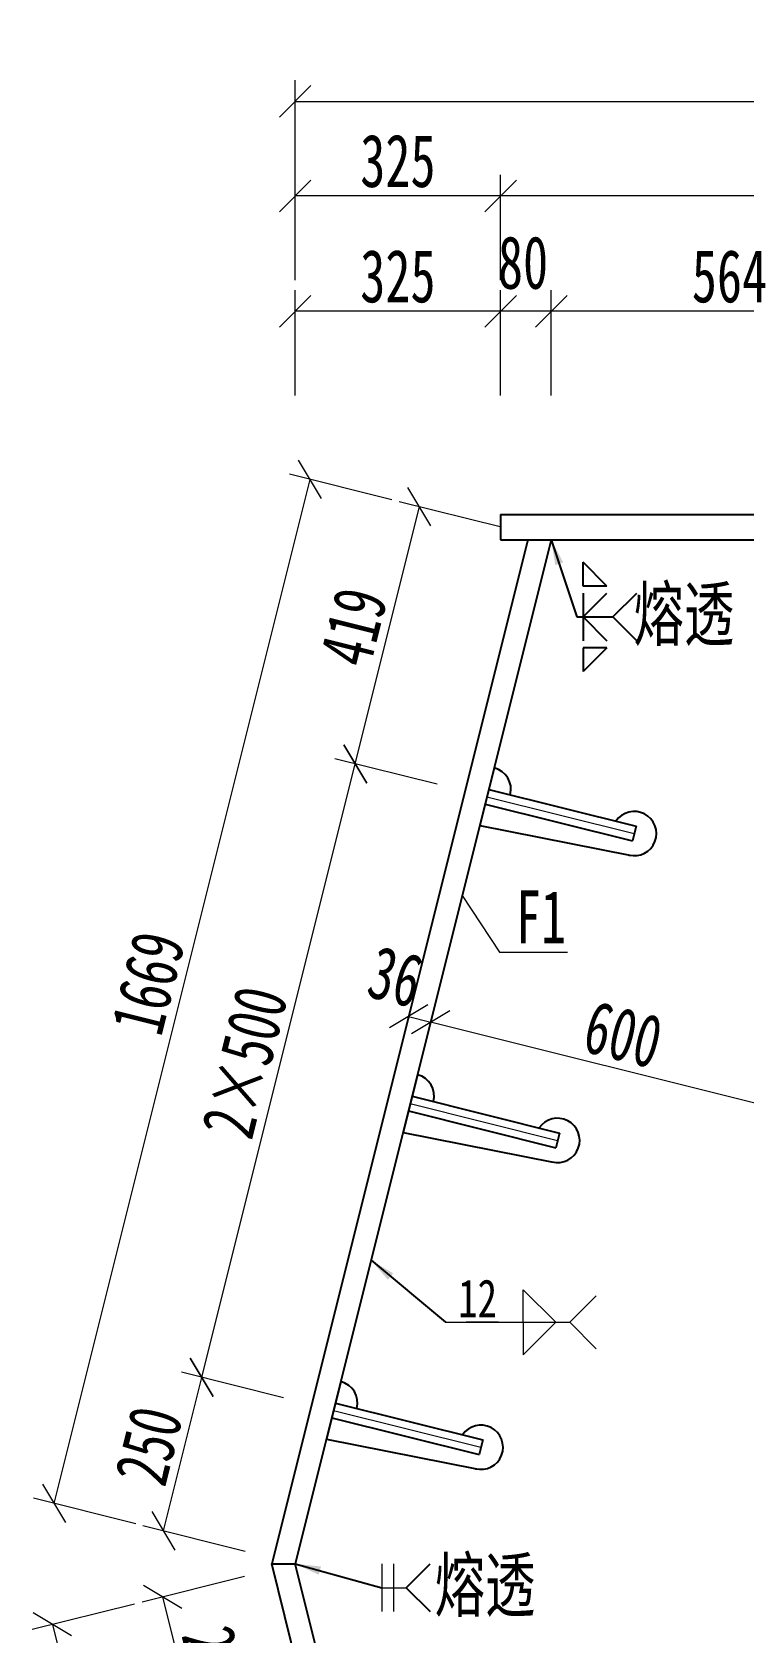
# Model space of a CAD drawing. Header units: millimetres. Extents: x -411717 to -116098, y 0 to 693159.
# Drawn here: x -174467 to -173341, y 311997 to 314528 of the extents above; entities that cross this region are included whole.
import ezdxf
from ezdxf.enums import TextEntityAlignment as Align

# ---------------------------------------------------------------- set-up
doc = ezdxf.new("R2010")
doc.units = ezdxf.units.MM
doc.header["$LTSCALE"] = 2
doc.header["$PDMODE"] = 3
doc.header["$PDSIZE"] = -10
doc.layers.get('Defpoints').update_dxf_attribs({"color": 8, "lineweight": 9})
for name, color, linetype, lineweight in [('标注', 4, 'Continuous', 13), ('横隔板', 6, 'Continuous', 25), ('细实线', 4, 'Continuous', 15), ('钢板粗线', 1, 'Continuous', 25)]:
    doc.layers.add(name, color=color, linetype=linetype, lineweight=lineweight)
doc.layers.add('焊缝', color=7, linetype='Continuous')
doc.styles.add('111', font='仿宋_GB2312.ttf', dxfattribs={"width": 0.7})
doc.styles.add('SMEDI', font='仿宋_GB2312.ttf', dxfattribs={"width": 0.75})
doc.styles.get("Standard").update_dxf_attribs({"font": '仿宋_GB2312.ttf'})
doc.dimstyles.new('200', dxfattribs={"dimscale": 0, "dimtxt": 2.5, "dimasz": 1.5, "dimexe": 1, "dimexo": 1, "dimgap": 0.4, "dimtad": 1, "dimdec": 0, "dimdsep": 46, "dimtxsty": '111', "dimblk": 'OBLIQUE', "dimcen": 0, "dimclrd": 256, "dimclre": 256, "dimclrt": 256, "dimadec": 1, "dimazin": 2, "dimtfac": 1, "dimtdec": 0, "dimtmove": 2, "dimatfit": 3, "dimfxl": 4, "dimfxlon": 1, "dimtolj": 1, "dimlwd": -1, "dimlwe": -1, "dimarcsym": 0})
doc.dimstyles.new('MSteel_1.0_1.0', dxfattribs={"dimtxt": 3, "dimasz": 1.2, "dimexe": 1, "dimexo": 1, "dimgap": 1, "dimtad": 3, "dimtoh": 1, "dimdec": 0, "dimzin": 0, "dimdsep": 46, "dimtxsty": 'Standard', "dimblk": 'ARCHTICK', "dimcen": 0.09, "dimclrd": 3, "dimclre": 3, "dimadec": 0, "dimazin": 0, "dimtfac": 1, "dimtdec": 4, "dimtofl": 0, "dimtmove": 0, "dimatfit": 3, "dimfxl": 1, "dimtolj": 1, "dimtzin": 0, "dimarcsym": 0})

# ---------------------------------------------------------------- blocks, each defined once
blk = doc.blocks.new('_Oblique')
at = {"color": 0, "linetype": 'ByBlock', "lineweight": -2}
blk.add_line((-0.5, -0.5), (0.5, 0.5), dxfattribs=at)
blk = doc.blocks.new('*D1284')
at = {"layer": 'Defpoints', "color": 0, "transparency": 16777216}
for p in [(-173836.7, 312962.1), (-173863.6, 312854.6), (-173281.5, 312709)]:
    blk.add_point(p, dxfattribs=at)
at = {"layer": '细实线', "transparency": 16777216}
for p, q in [((-173855.5, 312886.9), (-173828.7, 312994.4)), ((-173254.7, 312816.6), (-173836.7, 312962.1)), ((-173273.5, 312741.4), (-173246.6, 312848.9))]:
    blk.add_line(p, q, dxfattribs=at)
at = {"layer": '细实线', "transparency": 16777216, "xscale": 49.99999999999995, "yscale": 49.99999999999995, "zscale": 49.99999999999995}
for p, rotation in [((-173836.7, 312962.1), 165.9637565320775), ((-173254.7, 312816.6), 345.9637565320776)]:
    blk.add_blockref('_Oblique', p, dxfattribs=dict(at, rotation=rotation))
at = {"layer": '细实线', "transparency": 16777216, "insert": (-173532.4, 312942.7), "char_height": 83.33, "attachment_point": 5, "rotation": 345.9638, "style": '111'}
blk.add_mtext('\\A1;600', dxfattribs=at)
blk = doc.blocks.new('*D1304')
at = {"layer": 'Defpoints', "color": 0, "transparency": 16777216}
for p in [(-173863.5, 313003.6), (-173828.5, 312994.9), (-173836.6, 312962.5)]:
    blk.add_point(p, dxfattribs=at)
at = {"layer": '标注', "transparency": 16777216}
for p, q in [((-173871.6, 312971.3), (-173879.6, 312938.9)), ((-173871.6, 312971.3), (-173836.6, 312962.5)), ((-173836.6, 312962.5), (-173844.7, 312930.2))]:
    blk.add_line(p, q, dxfattribs=at)
at = {"layer": '标注', "transparency": 16777216, "xscale": 49.99999999999987, "yscale": 49.99999999999987, "zscale": 49.99999999999987}
for p, rotation in [((-173871.6, 312971.3), 165.9637565321746), ((-173836.6, 312962.5), 345.9637565321746)]:
    blk.add_blockref('_Oblique', p, dxfattribs=dict(at, rotation=rotation))
at = {"layer": '标注', "transparency": 16777216, "insert": (-173892.5, 313034), "char_height": 83.33, "attachment_point": 5, "rotation": 345.9638, "style": '111'}
blk.add_mtext('\\A1;36', dxfattribs=at)
blk = doc.blocks.new('*D1312')
at = {"layer": 'Defpoints', "color": 0, "transparency": 16777216}
for p in [(-174050.8, 314268.6), (-173726, 313725), (-174050.8, 312106)]:
    blk.add_point(p, dxfattribs=at)
at = {"layer": '标注', "transparency": 16777216}
for p, q in [((-174050.8, 314135.3), (-174050.8, 314302)), ((-173726, 314135.3), (-173726, 314302)), ((-173726, 314268.6), (-174050.8, 314268.6))]:
    blk.add_line(p, q, dxfattribs=at)
at = {"layer": '标注', "transparency": 16777216, "xscale": 49.99999999999987, "yscale": 49.99999999999987, "zscale": 49.99999999999987, "rotation": 180}
blk.add_blockref('_Oblique', (-174050.8, 314268.6), dxfattribs=at)
at = {"layer": '标注', "transparency": 16777216, "xscale": 49.99999999999987, "yscale": 49.99999999999987, "zscale": 49.99999999999987}
blk.add_blockref('_Oblique', (-173726, 314268.6), dxfattribs=at)
at = {"layer": '标注', "transparency": 16777216, "insert": (-173888.4, 314323.6), "char_height": 83.33, "attachment_point": 5, "style": '111'}
blk.add_mtext('\\A1;325', dxfattribs=at)
blk = doc.blocks.new('*D1313')
at = {"layer": 'Defpoints', "color": 0, "transparency": 16777216}
for p in [(-173726, 314268.6), (-173726, 313765), (-171875.5, 313765)]:
    blk.add_point(p, dxfattribs=at)
at = {"layer": '标注', "transparency": 16777216}
for p, q in [((-173726, 314135.3), (-173726, 314302)), ((-171875.5, 314135.3), (-171875.5, 314302)), ((-171875.5, 314268.6), (-173726, 314268.6))]:
    blk.add_line(p, q, dxfattribs=at)
at = {"layer": '标注', "transparency": 16777216, "xscale": 49.99999999999987, "yscale": 49.99999999999987, "zscale": 49.99999999999987, "rotation": 180}
blk.add_blockref('_Oblique', (-173726, 314268.6), dxfattribs=at)
at = {"layer": '标注', "transparency": 16777216, "xscale": 49.99999999999987, "yscale": 49.99999999999987, "zscale": 49.99999999999987}
blk.add_blockref('_Oblique', (-171875.5, 314268.6), dxfattribs=at)
at = {"layer": '标注', "transparency": 16777216, "insert": (-172800.8, 314323.6), "char_height": 83.33, "attachment_point": 5, "style": '111'}
blk.add_mtext('\\A1;1851', dxfattribs=at)
blk = doc.blocks.new('*D1289')
at = {"layer": 'Defpoints', "color": 0, "transparency": 16777216}
for p in [(-171550.8, 314418), (-174050.8, 312106), (-171550.8, 312106)]:
    blk.add_point(p, dxfattribs=at)
at = {"layer": '标注', "transparency": 16777216}
for p, q in [((-174050.8, 314284.7), (-174050.8, 314451.4)), ((-171550.8, 314284.7), (-171550.8, 314451.4)), ((-174050.8, 314418), (-171550.8, 314418))]:
    blk.add_line(p, q, dxfattribs=at)
at = {"layer": '标注', "transparency": 16777216, "xscale": 49.99999999999987, "yscale": 49.99999999999987, "zscale": 49.99999999999987, "rotation": 180}
blk.add_blockref('_Oblique', (-174050.8, 314418), dxfattribs=at)
at = {"layer": '标注', "transparency": 16777216, "xscale": 49.99999999999987, "yscale": 49.99999999999987, "zscale": 49.99999999999987}
blk.add_blockref('_Oblique', (-171550.8, 314418), dxfattribs=at)
at = {"layer": '标注', "transparency": 16777216, "insert": (-172800.8, 314473), "char_height": 83.33, "attachment_point": 5, "style": '111'}
blk.add_mtext('\\A1;2500', dxfattribs=at)
blk = doc.blocks.new('24-240加劲 有过焊孔')
at = {"layer": 'Defpoints'}
blk.add_line((0, 0), (0, 240), dxfattribs=at)
at = {"layer": '钢板粗线'}
for p, q in [((-12, 0), (-12, 240)), ((-12, 240), (12, 240)), ((12, 0), (12, 240)), ((47, 0), (35, 241.7)), ((-47, 0), (47, 0))]:
    blk.add_line(p, q, dxfattribs=at)
for centre, start, end in [((0, 240), 0, 249.949), ((-12, 0), 90, 180)]:
    blk.add_arc(centre, 35, start, end, dxfattribs=at)
blk = doc.blocks.new('*D1293')
at = {"layer": 'Defpoints', "color": 0, "transparency": 16777216}
for p in [(-174198.4, 312400.6), (-173990.1, 312348.5), (-174050.8, 312106)]:
    blk.add_point(p, dxfattribs=at)
at = {"layer": '标注', "transparency": 16777216}
for p, q in [((-174259, 312158.1), (-174198.4, 312400.6)), ((-174069, 312368.3), (-174230.7, 312408.7)), ((-174129.7, 312125.7), (-174291.4, 312166.2))]:
    blk.add_line(p, q, dxfattribs=at)
at = {"layer": '标注', "transparency": 16777216, "xscale": 49.99999999999987, "yscale": 49.99999999999987, "zscale": 49.99999999999987}
for p, rotation in [((-174198.4, 312400.6), 75.96375653115464), ((-174259, 312158.1), 255.9637565311546)]:
    blk.add_blockref('_Oblique', p, dxfattribs=dict(at, rotation=rotation))
at = {"layer": '标注', "transparency": 16777216, "insert": (-174282.1, 312292.7), "char_height": 83.33, "attachment_point": 5, "rotation": 75.9638, "style": '111'}
blk.add_mtext('\\A1;250', dxfattribs=at)
blk = doc.blocks.new('*D1294')
at = {"layer": 'Defpoints', "color": 0, "transparency": 16777216}
for p in [(-173955.8, 313370.7), (-173747.6, 313318.7), (-173990.1, 312348.5)]:
    blk.add_point(p, dxfattribs=at)
at = {"layer": '标注', "transparency": 16777216}
for p, q in [((-173826.5, 313338.4), (-173988.2, 313378.8)), ((-174198.4, 312400.6), (-173955.8, 313370.7)), ((-174069, 312368.3), (-174230.7, 312408.7))]:
    blk.add_line(p, q, dxfattribs=at)
at = {"layer": '标注', "transparency": 16777216, "xscale": 49.99999999999987, "yscale": 49.99999999999987, "zscale": 49.99999999999987}
for p, rotation in [((-173955.8, 313370.7), 75.96375653207353), ((-174198.4, 312400.6), 255.9637565320735)]:
    blk.add_blockref('_Oblique', p, dxfattribs=dict(at, rotation=rotation))
at = {"layer": '标注', "transparency": 16777216, "insert": (-174130.5, 312899), "char_height": 83.33, "attachment_point": 5, "rotation": 75.9638, "style": '111'}
blk.add_mtext('\\A1;2×500', dxfattribs=at)
blk = doc.blocks.new('*D1295')
at = {"layer": 'Defpoints', "color": 0, "transparency": 16777216}
for p in [(-174050.8, 312106), (-173990.1, 311863.5), (-174199.7, 311811.1)]:
    blk.add_point(p, dxfattribs=at)
at = {"layer": '标注', "transparency": 16777216}
for p, q in [((-174131, 312085.9), (-174292.7, 312045.5)), ((-174260.4, 312053.6), (-174199.7, 311811.1)), ((-174070.4, 311843.4), (-174232.1, 311803))]:
    blk.add_line(p, q, dxfattribs=at)
at = {"layer": '标注', "transparency": 16777216, "xscale": 49.99999999999987, "yscale": 49.99999999999987, "zscale": 49.99999999999987}
for p, rotation in [((-174260.4, 312053.6), 104.0362434679232), ((-174199.7, 311811.1), 284.0362434679232)]:
    blk.add_blockref('_Oblique', p, dxfattribs=dict(at, rotation=rotation))
at = {"layer": '标注', "transparency": 16777216, "insert": (-174176.7, 311945.7), "char_height": 83.33, "attachment_point": 5, "rotation": 284.0362, "style": '111'}
blk.add_mtext('\\A1;250', dxfattribs=at)
blk = doc.blocks.new('*D1316')
at = {"layer": 'Defpoints', "color": 0, "transparency": 16777216}
for p in [(-173854.3, 313777.1), (-173646, 313725), (-173747.6, 313318.7)]:
    blk.add_point(p, dxfattribs=at)
at = {"layer": '标注', "transparency": 16777216}
for p, q in [((-173724.9, 313744.7), (-173886.6, 313785.2)), ((-173955.8, 313370.7), (-173854.3, 313777.1)), ((-173826.5, 313338.4), (-173988.2, 313378.8))]:
    blk.add_line(p, q, dxfattribs=at)
at = {"layer": '标注', "transparency": 16777216, "xscale": 49.99999999999987, "yscale": 49.99999999999987, "zscale": 49.99999999999987}
for p, rotation in [((-173854.3, 313777.1), 75.9637565324675), ((-173955.8, 313370.7), 255.9637565324675)]:
    blk.add_blockref('_Oblique', p, dxfattribs=dict(at, rotation=rotation))
at = {"layer": '标注', "transparency": 16777216, "insert": (-173958.4, 313587.2), "char_height": 83.33, "attachment_point": 5, "rotation": 75.9638, "style": '111'}
blk.add_mtext('\\A1;419', dxfattribs=at)
blk = doc.blocks.new('*D1317')
at = {"layer": 'Defpoints', "color": 0, "transparency": 16777216}
for p in [(-173646, 313725), (-174432.2, 312201.4), (-174050.8, 312106)]:
    blk.add_point(p, dxfattribs=at)
at = {"layer": '标注', "transparency": 16777216}
for p, q in [((-174027.5, 313820.4), (-174432.2, 312201.4)), ((-173898.1, 313788), (-174059.8, 313828.5)), ((-174302.9, 312169), (-174464.6, 312209.5))]:
    blk.add_line(p, q, dxfattribs=at)
at = {"layer": '标注', "transparency": 16777216, "xscale": 49.99999999999987, "yscale": 49.99999999999987, "zscale": 49.99999999999987}
for p, rotation in [((-174027.5, 313820.4), 75.96375653207352), ((-174432.2, 312201.4), 255.9637565320735)]:
    blk.add_blockref('_Oblique', p, dxfattribs=dict(at, rotation=rotation))
at = {"layer": '标注', "transparency": 16777216, "insert": (-174283.2, 313024.2), "char_height": 83.33, "attachment_point": 5, "rotation": 75.9638, "style": '111'}
blk.add_mtext('\\A1;1669', dxfattribs=at)
blk = doc.blocks.new('*D1318')
at = {"layer": 'Defpoints', "color": 0, "transparency": 16777216}
for p in [(-174050.8, 312106), (-173646, 310487), (-174029.6, 310391.1)]:
    blk.add_point(p, dxfattribs=at)
at = {"layer": '标注', "transparency": 16777216}
for p, q in [((-174305, 312042.4), (-174466.7, 312002)), ((-174434.4, 312010.1), (-174029.6, 310391.1)), ((-173900.3, 310423.4), (-174062, 310383))]:
    blk.add_line(p, q, dxfattribs=at)
at = {"layer": '标注', "transparency": 16777216, "xscale": 49.99999999999987, "yscale": 49.99999999999987, "zscale": 49.99999999999987}
for p, rotation in [((-174434.4, 312010.1), 104.0362434679265), ((-174029.6, 310391.1), 284.0362434679265)]:
    blk.add_blockref('_Oblique', p, dxfattribs=dict(at, rotation=rotation))
at = {"layer": '标注', "transparency": 16777216, "insert": (-174178.6, 311213.9), "char_height": 83.33, "attachment_point": 5, "rotation": 284.0362, "style": '111'}
blk.add_mtext('\\A1;1669', dxfattribs=at)
blk = doc.blocks.new('_ArchTick')
at = {"color": 0, "linetype": 'ByBlock', "const_width": 0.15}
blk.add_lwpolyline([(-0.5, -0.5), (0.5, 0.5)], dxfattribs=at)
blk = doc.blocks.new('*D1275')
at = {"layer": 'Defpoints', "color": 0, "transparency": 16777216}
for p in [(-173646, 314086.3), (-173082.5, 313825.5), (-173646, 313765)]:
    blk.add_point(p, dxfattribs=at)
at = {"layer": '标注', "transparency": 16777216}
for p, q in [((-173646, 313953), (-173646, 314119.7)), ((-173082.5, 313953), (-173082.5, 314119.7)), ((-173082.5, 314086.3), (-173646, 314086.3))]:
    blk.add_line(p, q, dxfattribs=at)
at = {"layer": '标注', "transparency": 16777216, "xscale": 49.99999999999987, "yscale": 49.99999999999987, "zscale": 49.99999999999987, "rotation": 180}
blk.add_blockref('_Oblique', (-173646, 314086.3), dxfattribs=at)
at = {"layer": '标注', "transparency": 16777216, "xscale": 49.99999999999987, "yscale": 49.99999999999987, "zscale": 49.99999999999987}
blk.add_blockref('_Oblique', (-173082.5, 314086.3), dxfattribs=at)
at = {"layer": '标注', "transparency": 16777216, "insert": (-173364.3, 314141.3), "char_height": 83.33, "attachment_point": 5, "style": '111'}
blk.add_mtext('\\A1;564', dxfattribs=at)
blk = doc.blocks.new('*D1276')
at = {"layer": 'Defpoints', "color": 0, "transparency": 16777216}
for p in [(-173726, 314086.3), (-173726, 313765), (-173646, 313765)]:
    blk.add_point(p, dxfattribs=at)
at = {"layer": '标注', "transparency": 16777216}
for p, q in [((-173726, 313953), (-173726, 314119.7)), ((-173646, 313953), (-173646, 314119.7)), ((-173646, 314086.3), (-173726, 314086.3))]:
    blk.add_line(p, q, dxfattribs=at)
at = {"layer": '标注', "transparency": 16777216, "xscale": 49.99999999999987, "yscale": 49.99999999999987, "zscale": 49.99999999999987, "rotation": 180}
blk.add_blockref('_Oblique', (-173726, 314086.3), dxfattribs=at)
at = {"layer": '标注', "transparency": 16777216, "xscale": 49.99999999999987, "yscale": 49.99999999999987, "zscale": 49.99999999999987}
blk.add_blockref('_Oblique', (-173646, 314086.3), dxfattribs=at)
at = {"layer": '标注', "transparency": 16777216, "insert": (-173690.6, 314162.8), "char_height": 83.33, "attachment_point": 5, "style": '111'}
blk.add_mtext('\\A1;80', dxfattribs=at)
blk = doc.blocks.new('*D1277')
at = {"layer": 'Defpoints', "color": 0, "transparency": 16777216}
for p in [(-174050.8, 314086.3), (-173726, 313746.5), (-174050.8, 312106)]:
    blk.add_point(p, dxfattribs=at)
at = {"layer": '标注', "transparency": 16777216}
for p, q in [((-174050.8, 313953), (-174050.8, 314119.7)), ((-173726, 313953), (-173726, 314119.7)), ((-173726, 314086.3), (-174050.8, 314086.3))]:
    blk.add_line(p, q, dxfattribs=at)
at = {"layer": '标注', "transparency": 16777216, "xscale": 49.99999999999987, "yscale": 49.99999999999987, "zscale": 49.99999999999987, "rotation": 180}
blk.add_blockref('_Oblique', (-174050.8, 314086.3), dxfattribs=at)
at = {"layer": '标注', "transparency": 16777216, "xscale": 49.99999999999987, "yscale": 49.99999999999987, "zscale": 49.99999999999987}
blk.add_blockref('_Oblique', (-173726, 314086.3), dxfattribs=at)
at = {"layer": '标注', "transparency": 16777216, "insert": (-173888.4, 314141.3), "char_height": 83.33, "attachment_point": 5, "style": '111'}
blk.add_mtext('\\A1;325', dxfattribs=at)

msp = doc.modelspace()

# ---------------------------------------------------------------- linework, layer by layer
at = {"layer": '标注'}
for p, q in [((-173913.8, 312106), (-173913.8, 312030.4)), ((-173895.2, 312106), (-173895.2, 312030.4)), ((-173913.8, 312068.2), (-173875.4, 312068.2))]:
    msp.add_line(p, q, dxfattribs=at)
at = {"layer": '横隔板', "color": 2, "ltscale": 550}
for p, q in [((-173726, 313765), (-171875.5, 313765)), ((-173726, 313765), (-173726, 313725)), ((-173683.1, 313725), (-174087.9, 312106)), ((-173646, 313725), (-174050.8, 312106)), ((-173726, 313725), (-171875.5, 313725)), ((-173683.1, 310487), (-174087.9, 312106)), ((-174087.9, 312106), (-174050.8, 312106)), ((-173646, 310487), (-174050.8, 312106))]:
    msp.add_line(p, q, dxfattribs=at)
at = {"layer": '焊缝', "color": 4}
for p, q in [((-173557.9, 313651.5), (-173595.7, 313689.3)), ((-173595.7, 313651.5), (-173595.7, 313689.3)), ((-173557.9, 313651.5), (-173595.7, 313651.5)), ((-173595.7, 313602.9), (-173557.9, 313640.7)), ((-173595.7, 313640.7), (-173595.7, 313565.1)), ((-173548.8, 313602.9), (-173511, 313640.7)), ((-173605.5, 313602.9), (-173548.8, 313602.9)), ((-173595.7, 313602.9), (-173557.9, 313565.1)), ((-173548.8, 313602.9), (-173511, 313565.1)), ((-173557.9, 313554.3), (-173595.7, 313554.3)), ((-173595.7, 313554.3), (-173595.7, 313516.5)), ((-173557.9, 313554.3), (-173595.7, 313516.5)), ((-174050.8, 312106), (-173913.8, 312068.2)), ((-173875.4, 312068.2), (-173837.6, 312106)), ((-173875.4, 312068.2), (-173837.6, 312030.4))]:
    msp.add_line(p, q, dxfattribs=at)
msp.add_solid([(-174013.5, 312088.7), (-174009.9, 312101.7), (-174050.8, 312106)], dxfattribs=at)
at = {"layer": '细实线'}
for p, q in [((-173786.6, 313162.5), (-173727.6, 313073.1)), ((-173727.6, 313073.1), (-173620.3, 313073.1)), ((-173690.2, 312487.8), (-173690.2, 312539.1)), ((-173638.9, 312487.8), (-173690.2, 312539.1)), ((-173616.9, 312487.8), (-173575.2, 312529.5)), ((-173813.2, 312487.8), (-173616.9, 312487.8)), ((-173729.4, 312487.8), (-173780.7, 312487.8)), ((-173729.4, 312487.8), (-173780.7, 312487.8)), ((-173690.2, 312487.8), (-173690.2, 312436.5)), ((-173638.9, 312487.8), (-173690.2, 312436.5)), ((-173616.9, 312487.8), (-173575.2, 312446.1))]:
    msp.add_line(p, q, dxfattribs=at)

# ---------------------------------------------------------------- block references
at = {"layer": '标注', "rotation": 255.9637565322801}
for p in [(-173747.6, 313318.7), (-173868.9, 312833.6), (-173990.1, 312348.5)]:
    msp.add_blockref('24-240加劲 有过焊孔', p, dxfattribs=at)

# ---------------------------------------------------------------- texts
at = {"layer": '细实线', "width": 0.7}
for s, p in [('熔透', (-173515.9, 313566.2)), ('F1', (-173702, 313087.2)), ('熔透', (-173830.3, 312031.1))]:
    msp.add_text(s, height=83.33, dxfattribs=at).set_placement(p)
at = {"layer": '细实线', "style": 'SMEDI', "width": 0.75}
msp.add_text('12', height=60, dxfattribs=at).set_placement((-173793, 312525.7), align=Align.MIDDLE_LEFT)

# ---------------------------------------------------------------- dimensions: what is measured, and where the dimension line sits
at = {"layer": '标注'}
for base, p1, p2, picture, middle in [((-171550.8, 314418), (-174050.8, 312106), (-171550.8, 312106), '*D1289', (-172800.8, 314473)), ((-174050.8, 314268.6), (-173726, 313725), (-174050.8, 312106), '*D1312', (-173888.4, 314323.6)), ((-173726.0140616, 314268.6462776), (-171875.5140616, 313765.0048466), (-173726.0140616, 313765.0048466), '*D1313', (-172800.7640616, 314323.6462776))]:
    dim = msp.add_linear_dim(base=base, p1=p1, p2=p2, dimstyle='200', override={"dimscale": 33.333333, "dimarcsym": 1}, dxfattribs=at)
    dim.commit()
    dim.dimension.update_dxf_attribs({"geometry": picture, "text_midpoint": middle})
for base, p1, p2, angle, picture, middle, dimtype in [((-173726, 314086.3), (-173646, 313765), (-173726, 313765), 180, '*D1276', (-173690.6, 314162.8), 160), ((-173836.6, 312962.5), (-173863.5, 313003.6), (-173828.5, 312994.9), 345.9638, '*D1304', (-173892.5, 313034), 161)]:
    dim = msp.add_linear_dim(base=base, p1=p1, p2=p2, angle=angle, dimstyle='200', override={"dimscale": 33.333333, "dimarcsym": 1}, dxfattribs=at)
    dim.commit()
    dim.dimension.update_dxf_attribs({"geometry": picture, "text_midpoint": middle, "dimtype": dimtype})
for base, p1, p2, override, picture, middle in [((-174050.8, 314086.3), (-173726, 313746.5), (-174050.8, 312106), {"dimscale": 33.333333, "dimarcsym": 1}, '*D1277', (-173888.4, 314141.3)), ((-173646.0140616, 314086.339602), (-173082.5140616, 313825.5150231), (-173646.0140616, 313765.0048466), {"dimscale": 33.333333, "dimadec": 3, "dimarcsym": 1}, '*D1275', (-173364.2640616, 314141.339602))]:
    dim = msp.add_linear_dim(base=base, p1=p1, p2=p2, angle=180, dimstyle='200', override=override, dxfattribs=at)
    dim.commit()
    dim.dimension.update_dxf_attribs({"geometry": picture, "text_midpoint": middle})
for p1, p2, distance, picture, middle in [((-173646, 313725), (-174050.8, 312106), -393.2, '*D1317', (-174283.2, 313024.2)), ((-173747.6, 313318.7), (-173646, 313725), 214.7, '*D1316', (-173958.4, 313587.2)), ((-174050.8, 312106), (-173990.1, 312348.5), 214.7, '*D1293', (-174282.1, 312292.7)), ((-174050.8, 312106), (-173646, 310487), -395.4, '*D1318', (-174178.6, 311213.9)), ((-174050.8, 312106), (-173990.1, 311863.5), -216.1, '*D1295', (-174176.7, 311945.7))]:
    dim = msp.add_aligned_dim(p1=p1, p2=p2, distance=distance, dimstyle='200', override={"dimscale": 33.333333, "dimadec": 3, "dimarcsym": 1}, dxfattribs=at)
    dim.commit()
    dim.dimension.update_dxf_attribs({"geometry": picture, "text_midpoint": middle})
dim = msp.add_aligned_dim(p1=(-173990.1, 312348.5), p2=(-173747.6, 313318.7), distance=214.7, text='2×500', dimstyle='200', override={"dimscale": 33.333333, "dimadec": 3, "dimarcsym": 1}, dxfattribs=at)
dim.commit()
dim.dimension.update_dxf_attribs({"geometry": '*D1294', "text_midpoint": (-174130.5, 312899)})
at = {"layer": '细实线'}
dim = msp.add_aligned_dim(p1=(-173281.5, 312709), p2=(-173863.6, 312854.6), distance=-110.9, dimstyle='200', override={"dimscale": 33.333333, "dimarcsym": 1}, dxfattribs=at)
dim.commit()
dim.dimension.update_dxf_attribs({"geometry": '*D1284', "text_midpoint": (-173532.4, 312942.7)})

# ---------------------------------------------------------------- leaders
for points in [[(-173646, 313725), (-173605.5, 313602.9)], [(-173930.8, 312585.8), (-173813.2, 312487.8)]]:
    msp.add_leader(points, dimstyle='MSteel_1.0_1.0', override={"dimscale": 33.333333, "dimclrd": 256}, dxfattribs=at)

doc.saveas('drawing.dxf')
